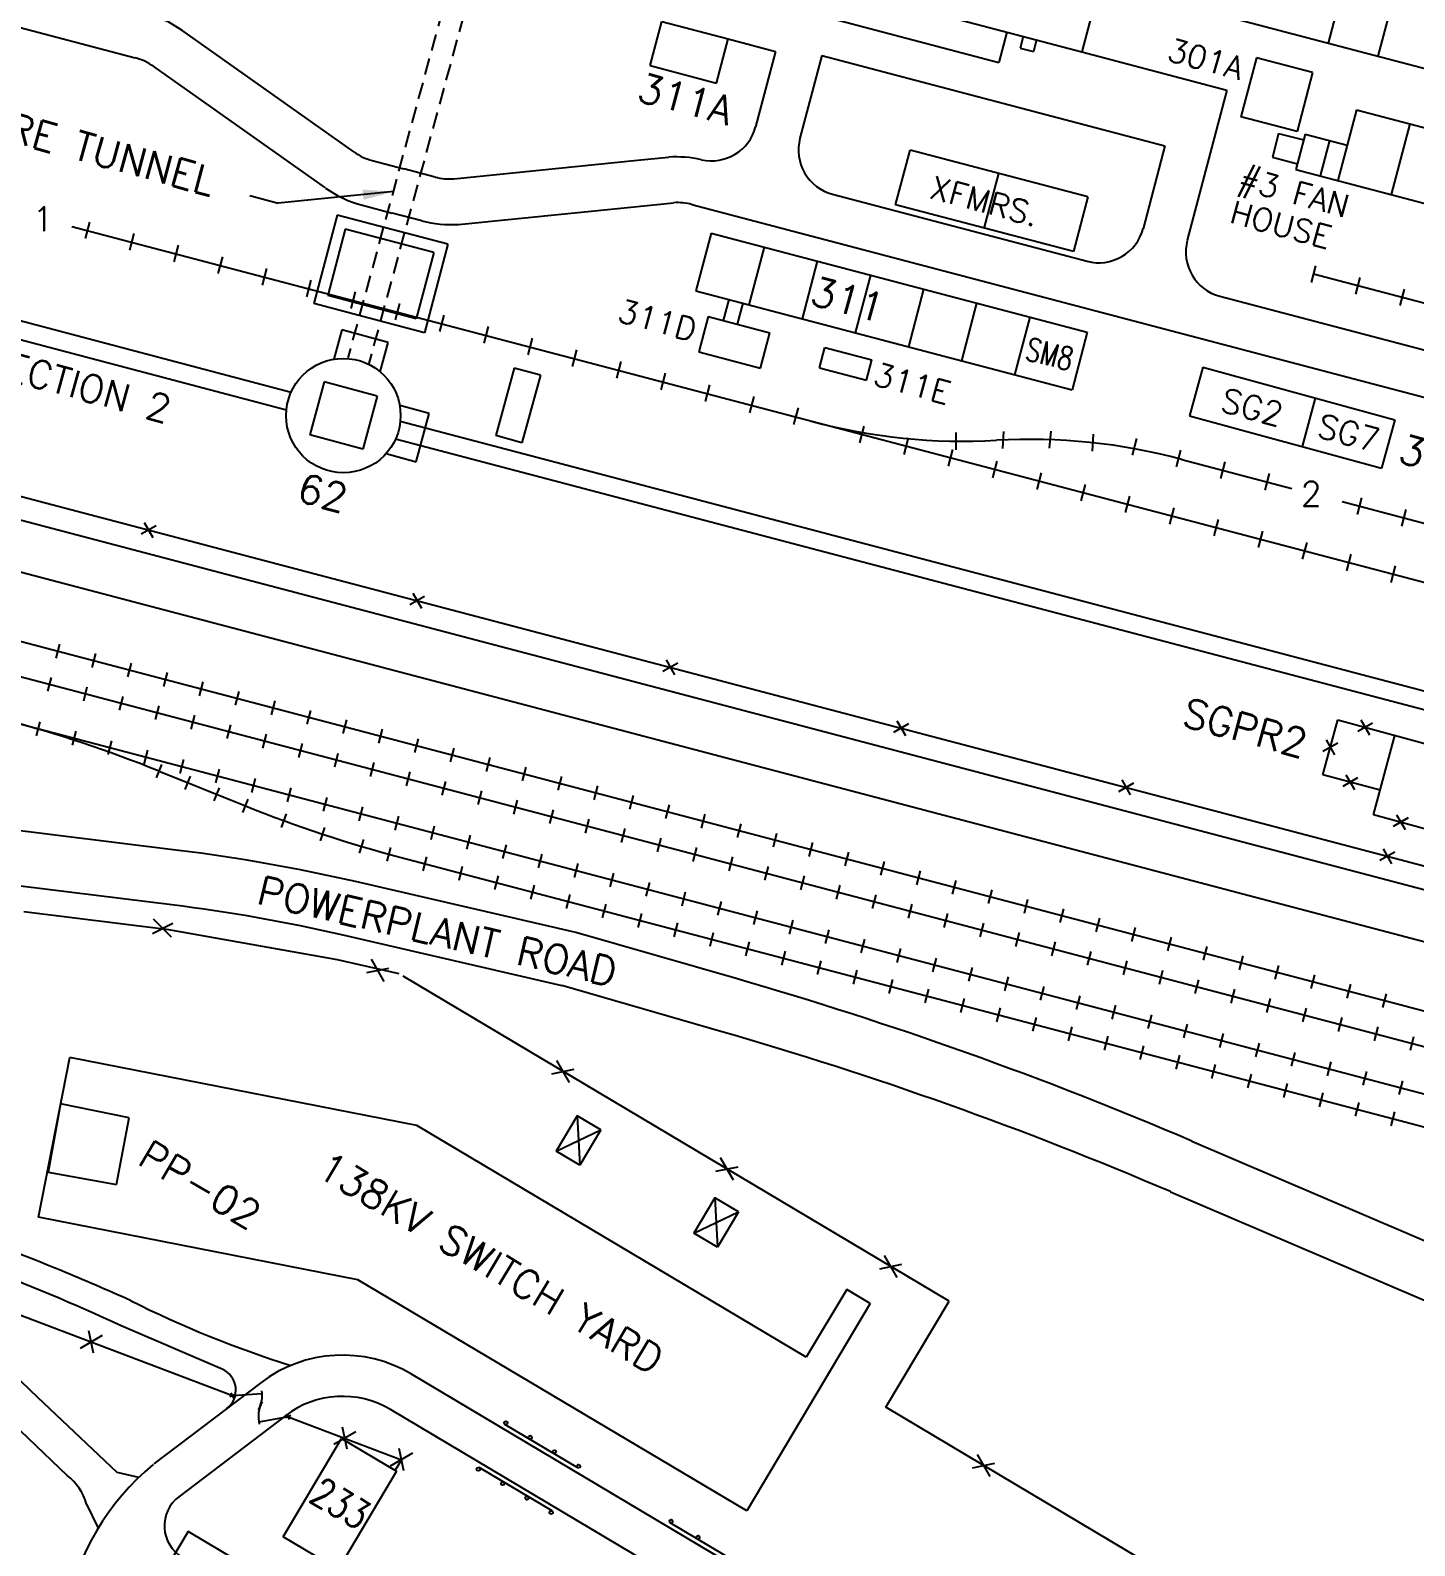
# Model space of a CAD drawing. Extents: x -16413 to 78405, y -232 to 83089.
# Drawn here: x 13559 to 20816, y 18644 to 26590 of the extents above; entities that cross this region are included whole.
import ezdxf
from ezdxf.enums import TextEntityAlignment as Align

# ---------------------------------------------------------------- set-up
doc = ezdxf.new("R2010")
doc.units = 0
doc.header["$LTSCALE"] = 350
doc.header["$MEASUREMENT"] = 0
doc.linetypes.add('CV34', pattern=[1, 1])
doc.linetypes.add('HIDDEN', pattern=[0.375, 0.25, -0.125])
doc.layers.get('0').update_dxf_attribs({"color": 3, "linetype": 'CONTINUOUS'})
doc.layers.add('BACKGROUND', color=7, linetype='CONTINUOUS')
doc.styles.add('SIMPLEX', font='SIMPLEX')

# ---------------------------------------------------------------- blocks, each defined once
blk = doc.blocks.new('RR', base_point=(-429.5, 670.32))
blk.add_line((-429.5, 674.07), (-429.5, 666.57))

msp = doc.modelspace()

# ---------------------------------------------------------------- linework, layer by layer
at = {"layer": 'BACKGROUND'}
for p, q in [((16074.2, 27652.4), (37112, 22108.7)), ((11552.9, 27118.9), (14108.4, 26445.5)), ((20514.7, 27102.8), (20361.8, 26522.6)), ((16972.2, 27030), (19070.5, 26477)), ((20775.8, 27034), (20622.9, 26453.8)), ((17221, 26794.8), (18636.6, 26421.8)), ((16807.3, 26404.4), (16868.5, 26636.5)), ((16868.5, 26636.5), (17216.6, 26544.7)), ((19126.1, 26687.9), (19070.5, 26477)), ((15254, 25952.3), (14353.3, 26589.8)), ((17155.4, 26312.7), (17216.6, 26544.7)), ((17216.6, 26544.7), (17465.1, 26479.2)), ((18678.4, 26580.5), (18636.6, 26421.8)), ((18763.5, 26558), (18747.2, 26496.1)), ((17465.1, 26479.2), (17361, 26084.2)), ((18747.2, 26496.1), (18816.8, 26477.8)), ((18833.1, 26539.7), (18816.8, 26477.8)), ((19070.5, 26477), (19831.6, 26276.5)), ((15105.9, 25762.9), (14205.3, 26400.3)), ((16807.3, 26404.4), (17155.4, 26312.7)), ((17707.6, 26457.4), (17593.2, 26023.6)), ((17707.6, 26457.4), (19506.2, 25983.5)), ((19986.8, 26445.6), (19905.3, 26136.1)), ((20280.8, 26368.1), (19986.8, 26445.6)), ((20280.8, 26368.1), (20199.2, 26058.7)), ((19831.6, 26276.5), (19623.9, 25488.5)), ((20511.6, 26172.9), (20413.8, 25801.5)), ((20511.6, 26172.9), (33879.3, 22650.3)), ((20199.2, 26058.7), (19905.3, 26136.1)), ((20790.1, 26099.5), (20692.3, 25728.1)), ((20102.5, 26049.5), (20069.6, 25924.8)), ((20102.5, 26049.5), (20234, 26014.9)), ((20242, 26045.4), (20193.1, 25859.7)), ((20242, 26045.3), (20462.7, 25987.2)), ((20369.6, 26011.7), (20320.7, 25826.1)), ((15350.9, 25907.1), (15515.9, 25863.6)), ((15778, 25810.8), (16741.6, 25908)), ((16741.6, 25908), (16904.4, 25924.4)), ((18095, 25675.1), (18170.4, 25961.3)), ((19102.6, 25715.7), (18170.4, 25961.3)), ((19506.2, 25983.5), (19391.9, 25549.6)), ((20069.6, 25924.8), (20201.1, 25890.1)), ((15681.5, 25820), (15515.9, 25863.6)), ((18561, 25556.9), (18636.5, 25838.5)), ((20193.1, 25859.7), (33781.4, 22279)), ((14709.5, 25723.7), (14857.5, 25683.3)), ((15464.1, 25744), (14857.5, 25683.3)), ((15299.6, 25672.4), (15454.8, 25631.5)), ((16689.5, 25661.3), (16930.3, 25685.6)), ((17026.9, 25676.4), (33635.2, 21300)), ((17764.2, 25730.3), (19098.6, 25378.7)), ((19027.2, 25429.4), (18095, 25675.1)), ((19102.6, 25715.7), (19027.2, 25429.4)), ((15166.5, 25620.6), (15044.2, 25156.5)), ((15746.7, 25467.8), (15166.5, 25620.6)), ((15610.8, 25590.4), (15454.8, 25631.5)), ((15803.9, 25572), (16689.5, 25661.3)), ((13775.9, 25561.1), (38298.5, 19104.8)), ((13869, 25584.5), (13846.1, 25497.4)), ((14101.1, 25523.5), (14078.3, 25436.5)), ((15209.2, 25547.3), (15117.5, 25199.2)), ((15673.4, 25425), (15209.2, 25547.3)), ((17127.1, 25526), (17047.6, 25224.3)), ((17127.1, 25525.9), (19099.7, 25006.1)), ((14333.3, 25462.6), (14310.4, 25375.6)), ((15746.7, 25467.8), (15624.4, 25003.6)), ((17405.6, 25452.5), (17326.1, 25150.8)), ((14565.4, 25401.7), (14542.5, 25314.6)), ((15673.4, 25425), (15581.6, 25076.9)), ((17684.1, 25379.1), (17604.5, 25077.4)), ((20296.6, 25355.1), (20273.7, 25268.1)), ((14797.5, 25340.7), (14774.7, 25253.7)), ((15029.7, 25279.8), (15006.8, 25192.7)), ((17962.5, 25305.7), (17883, 25004)), ((22224.1, 24801.1), (20285.1, 25311.6)), ((20528.7, 25294), (20505.8, 25207)), ((15581.6, 25076.9), (15117.5, 25199.2)), ((15261.8, 25218.8), (15238.9, 25131.8)), ((17047.6, 25224.2), (19020.2, 24704.4)), ((18241.1, 25232.4), (18161.5, 24930.7)), ((19794.9, 25195.2), (33974.8, 21458.6)), ((20760.8, 25232.9), (20737.9, 25145.9)), ((14925.6, 24691.3), (13052.7, 25184.9)), ((15624.4, 25003.6), (15044.2, 25156.5)), ((15493.9, 25157.9), (15471.1, 25070.8)), ((17219.7, 25178.9), (17190.7, 25068.6)), ((17293.2, 25159.5), (17264.1, 25049.3)), ((18519.5, 25159), (18440, 24857.3)), ((14901.1, 24598.5), (13028.2, 25092)), ((15726.1, 25096.9), (15703.2, 25009.9)), ((15958.2, 25036), (15935.3, 24948.9)), ((17111.4, 25089.5), (17062.4, 24903.9)), ((17111.4, 25089.5), (17436.2, 25003.9)), ((18798, 25085.6), (18718.5, 24783.9)), ((15191.2, 25019.3), (15149.5, 24865.2)), ((15435.1, 24953.3), (15191.2, 25019.3)), ((15393.3, 24798.7), (15435.1, 24953.3)), ((16190.3, 24975), (16167.5, 24888)), ((17387.3, 24818.3), (17436.2, 25003.9)), ((19099.7, 25006.1), (19020.2, 24704.4)), ((16422.5, 24914.1), (16399.6, 24827.1)), ((17062.4, 24903.9), (17387.3, 24818.2)), ((17694.9, 24819.9), (17723.2, 24927.3)), ((17723.2, 24927.3), (17970.7, 24862)), ((16095.2, 24818.6), (15998.6, 24464.3)), ((16232.7, 24781.1), (16095.2, 24818.6)), ((16654.6, 24853.2), (16631.7, 24766.1)), ((16886.7, 24792.2), (16863.9, 24705.2)), ((17694.9, 24819.9), (17942.5, 24754.7)), ((17942.5, 24754.7), (17970.7, 24862)), ((19704.5, 24822.6), (19635, 24567.9)), ((19704.5, 24822.6), (20711.7, 24548)), ((9759, 24737.4), (23966.9, 20994.5)), ((10626.9, 24781.8), (24034.2, 21249.8)), ((15098.3, 24746.1), (15023.1, 24468.1)), ((15376.3, 24670.9), (15098.3, 24746.1)), ((16232.7, 24781.1), (16136.1, 24426.8)), ((17118.9, 24731.3), (17096, 24644.2)), ((15376.3, 24670.9), (15301.1, 24392.9)), ((17351, 24670.3), (17328.1, 24583.3)), ((20294.9, 24661.6), (20225.5, 24406.9)), ((15650.1, 24580), (15495.1, 24621.9)), ((15581.8, 24327.4), (15650.1, 24580)), ((17583.1, 24609.4), (17560.3, 24522.3)), ((19635, 24567.9), (20642.3, 24293.3)), ((15498.3, 24540.4), (27883.4, 21276.9)), ((17928.7, 24514.3), (17905.8, 24427.3)), ((18410.2, 24480.1), (18410.7, 24390.1)), ((18659.6, 24486.6), (18654.9, 24396.7)), ((18908.5, 24487.9), (18899.1, 24398.4)), ((20711.7, 24548), (20642.3, 24293.3)), ((15301.1, 24392.9), (15023.1, 24468.1)), ((15473.8, 24447.6), (27858.9, 21184.1)), ((16136.1, 24426.8), (15998.6, 24464.3)), ((18160.8, 24453.2), (18137.9, 24366.1)), ((19130.1, 24472.1), (19124.9, 24382.2)), ((19356.9, 24448.5), (19334, 24361.5)), ((15423.8, 24370.1), (15581.8, 24327.4)), ((18392.9, 24392.1), (18370, 24305)), ((18625, 24331), (18602.1, 24243.9)), ((19589, 24387.4), (19566.1, 24300.4)), ((19595.2, 24339.2), (20172.3, 24187.3)), ((19821.1, 24326.3), (19798.2, 24239.2)), ((18857.1, 24269.9), (18834.2, 24182.8)), ((20053.2, 24265.2), (20030.3, 24178.1)), ((19089.2, 24208.8), (19066.3, 24121.7)), ((19321.3, 24147.7), (19298.3, 24060.6)), ((19553.3, 24086.6), (19530.4, 23999.5)), ((20434.8, 24118.2), (38298.5, 19415)), ((20537.5, 24137.7), (20514.6, 24050.6)), ((14156.3, 24008.9), (14201, 23930.8)), ((19785.4, 24025.4), (19762.5, 23938.4)), ((20769.6, 24076.6), (20746.7, 23989.5)), ((14217.7, 23992.2), (14139.6, 23947.5)), ((20017.5, 23964.3), (19994.6, 23877.3)), ((10805.7, 23912), (21603.5, 21066.7)), ((20249.6, 23903.2), (20226.7, 23816.2)), ((20481.7, 23842.1), (20458.8, 23755.1)), ((20713.8, 23781), (20690.9, 23694)), ((15625.6, 23621.2), (15547.4, 23576.5)), ((15564.2, 23637.9), (15608.8, 23559.8)), ((12832.9, 23564), (21650.9, 21240.4)), ((16891.2, 23288.2), (16935.9, 23210.1)), ((16952.6, 23271.5), (16874.5, 23226.8)), ((13418.7, 22975.3), (21540.4, 20835.2)), ((18101.2, 22969.4), (18145.9, 22891.3)), ((20334.2, 22686.5), (20412.5, 22973.8)), ((20412.5, 22973.8), (20999.8, 22813.7)), ((20533.8, 22973.7), (20578.5, 22895.6)), ((18162.6, 22952.7), (18084.5, 22908)), ((20595.2, 22957), (20517.1, 22912.3)), ((20599.3, 22476.5), (20712.5, 22892)), ((20412.4, 22852.5), (20334.3, 22807.8)), ((20351, 22869.2), (20395.7, 22791.1)), ((14233.9, 22705.1), (14687.4, 22522.7)), ((19280.1, 22658.8), (19324.7, 22580.6)), ((20634.2, 22604.7), (20334.2, 22686.5)), ((20516.9, 22669.7), (20438.8, 22625)), ((20455.5, 22686.4), (20500.2, 22608.3)), ((19341.5, 22642), (19263.3, 22597.4)), ((14336.3, 22289.5), (12907.9, 22466.2)), ((20886.5, 22398.2), (20599.3, 22476.5)), ((20782, 22459.7), (20703.8, 22415)), ((20720.6, 22476.4), (20765.2, 22398.3)), ((15502.6, 22252.4), (21496.2, 20673.1)), ((20711.4, 22281), (20633.2, 22236.4)), ((20650, 22297.8), (20694.6, 22219.6)), ((14301, 22003.7), (12771.7, 22192.9)), ((16417.8, 21859.2), (15263, 22125.7)), ((14284.8, 21872.7), (13524, 21966.8)), ((14199.1, 21854.5), (14305.3, 21908.1)), ((14299.6, 21833.8), (14204.8, 21928.7)), ((15168.5, 21716.5), (14284.8, 21872.7)), ((17258.1, 21617), (16418.4, 21859)), ((16346.1, 21580.1), (15198.2, 21845.1)), ((15492, 21641.8), (15168.5, 21716.5)), ((15413.9, 21602.5), (15347, 21718.8)), ((15322.2, 21648.6), (15438.7, 21672.7)), ((17178.4, 21340.2), (16345.5, 21580.3)), ((13601.5, 20367.1), (13765.5, 21203.1)), ((15585.3, 20846.2), (13765.5, 21203.1)), ((16293.2, 21118.3), (16409.6, 21142.5)), ((16384.8, 21072.3), (16317.9, 21188.5)), ((13716.1, 20960.2), (13651.9, 20602.1)), ((14076.4, 20887.1), (13716.1, 20960.2)), ((14010.1, 20537.3), (14076.4, 20887.1)), ((17626.5, 19631.4), (15585.3, 20846.2)), ((16425.3, 20897.9), (16314.8, 20712.3)), ((16314.8, 20712.3), (16549, 20824.2)), ((16549, 20824.2), (16425.3, 20897.9)), ((16425.3, 20897.9), (16438.6, 20638.6)), ((16549, 20824.2), (16438.6, 20638.6)), ((19648.3, 20764.8), (21567, 19943.6)), ((16438.6, 20638.6), (16314.8, 20712.3)), ((17244.1, 20560.8), (17177.3, 20677.1)), ((13651.9, 20602.1), (14010.1, 20537.3)), ((17152.5, 20606.9), (17268.9, 20631.1)), ((17147.1, 20468.3), (17036.7, 20282.7)), ((17270.9, 20394.6), (17147.1, 20468.3)), ((17147.1, 20468.3), (17160.4, 20209)), ((19535, 20500), (21463, 19674.9)), ((15276.4, 20038.5), (13601.5, 20367.1)), ((17036.7, 20282.7), (17270.9, 20394.6)), ((17270.9, 20394.6), (17160.4, 20209)), ((17160.4, 20209), (17036.7, 20282.7)), ((18011.8, 20095.5), (18128.2, 20119.6)), ((18103.5, 20049.4), (18036.6, 20165.7)), ((17314.6, 18825.6), (15276.4, 20038.5)), ((17838.3, 19987.1), (17626.5, 19631.4)), ((17962, 19913.5), (17838.3, 19987.1)), ((17962, 19913.5), (17314.6, 18825.6)), ((13597.5, 19421), (13182.9, 19819.1)), ((14563.8, 19569.1), (14035.4, 19796.3)), ((13935.7, 19745.2), (13819.4, 19678.4)), ((13889.6, 19653.6), (13865.5, 19770)), ((14766.7, 19498.5), (14206, 19072.2)), ((23180.9, 15006.1), (15557.3, 19543.2)), ((14014.4, 19027.2), (13597.5, 19421)), ((13423.1, 19325.9), (13751.7, 19012.1)), ((14897.5, 19326.5), (14337.3, 18900.7)), ((17512.3, 18128.4), (15446.8, 19357.6)), ((15265.2, 19240.8), (15148.9, 19174)), ((15219.1, 19149.2), (15194.9, 19265.6)), ((16428.6, 19052.6), (16047, 19279.7)), ((14883.5, 18690.7, 6), (15190.3, 19206.3, 6)), ((15190.3, 19206.3, 6), (15479.1, 19034.5, 6)), ((15516.1, 19036.5), (15491.9, 19152.9)), ((15562.2, 19128.2), (15445.9, 19061.3)), ((18498.4, 19051.8), (18614.8, 19076)), ((18590, 19005.8), (18523.2, 19122)), ((14127.5, 19002), (14014.4, 19027.2)), ((15479.1, 19034.5, 6), (15172.2, 18518.9, 6)), ((16293.5, 18825.8), (15912, 19052.9)), ((13853.5, 18861), (13914.2, 18734.8)), ((17336, 18512.6), (16913.2, 18764.2)), ((14386.2, 18718.1), (14140.7, 18305.6)), ((22161.4, 14090.8), (14386.2, 18718.1)), ((15172.2, 18518.9, 6), (14883.5, 18690.7, 6))]:
    msp.add_line(p, q, dxfattribs=at)
at = {"layer": 'BACKGROUND', "linetype": 'HIDDEN'}
for p, q in [((15891.1, 27328.4), (15223.2, 24871.8)), ((16001.7, 27299.2), (15333.1, 24842))]:
    msp.add_line(p, q, dxfattribs=at)
at = {"layer": 'BACKGROUND', "linetype": 'CV34'}
msp.add_line((10496.4, 24940.2), (47685.4, 15140.4), dxfattribs=at)
at = {"layer": 'BACKGROUND', "linetype": 'Continuous'}
for p, q in [((18374.6, 19926.3), (15512.5, 21629.6)), ((13136.8, 19992.8), (14618.3, 19430.8)), ((18043.2, 19369.4), (18374.6, 19926.3)), ((14632.7, 19437.2), (14603.9, 19424.3)), ((14624.8, 19416.4), (14611.8, 19445.1)), ((14618.3, 19430.8), (14773.9, 19441.4)), ((14910, 19320.1), (14756.8, 19290.7)), ((14924.4, 19326.5), (14895.7, 19313.6)), ((14916.5, 19305.7), (14903.6, 19334.5)), ((14910, 19320.1), (15504, 19094.7)), ((21070.2, 17568), (18043.2, 19369.4)), ((15504, 19094.7), (15471, 19039.3))]:
    msp.add_line(p, q, dxfattribs=at)
at = {"layer": 'BACKGROUND'}
for centre, radius in [((15199.7, 24569.5), 300), ((16051.6, 19287.4), 9), ((16178.8, 19211.7), 9), ((16306, 19136.1), 9), ((15907.4, 19045.1), 9), ((16433.2, 19060.4), 9), ((16034.6, 18969.4), 9), ((16161.8, 18893.7), 9), ((16288.9, 18818), 9), ((16917.8, 18771.9), 9), ((17058.8, 18688.1), 9)]:
    msp.add_circle(centre, radius, dxfattribs=at)
for centre, radius, start, end in [((14006.7, 26100), 600, 54.71331, 75.23767), ((14032, 26155.4), 300, 54.71263, 75.23745), ((17129, 26145.3), 240, 257.32714, 345.23753), ((17825.3, 25962.4), 240, 165.2359, 255.23749), ((15427.3, 26197.2), 300, 234.71331, 255.2357), ((16944.7, 25325.8), 600, 77.32714, 93.84584), ((15452.5, 26252.6), 600, 234.71263, 255.2349), ((15757.9, 26110.1), 300, 255.23749, 273.84579), ((16950.5, 25386.3), 300, 75.2375, 93.84616), ((15763.7, 26170.6), 600, 255.23749, 273.84582), ((19159.8, 25610.8), 240, 255.23749, 345.2375), ((19856, 25427.3), 240, 165.23755, 255.23749), ((18448.6, 27489.7), 3054.8, 254.88371, 273.28338), ((18798.6, 21390.1), 3054.8, 74.88371, 93.28338), ((11664.5, 16318.3), 6884.3, 68.08505, 75.23756), ((17256.8, 28909.5), 6884.3, 248.08505, 255.23756), ((13222.5, 13285.8), 9072.3, 77.00202, 82.94782), ((13222.5, 13285.8), 8784.3, 77.00202, 82.94782), ((11577.6, 1906.6), 20512.7, 66.83061, 73.92297), ((11577.6, 1906.6), 20224.7, 66.83061, 73.92297), ((9149.2, 8980.8), 12009.3, 67.62708, 73.55694), ((9389.8, 9749.4), 11069, 65.1845, 73.6238), ((9149.2, 8980.8), 12009.3, 65.73719, 67.62708), ((16639.9, 25022.2), 5698.2, 243.35022, 252.47014), ((15195.2, 18934.8), 708, 59.24163, 127.24159), ((14516.3, 19458.9), 120, 307.24173, 66.73189), ((14910, 19320.1), 156, 150.13999, 194.68754), ((14618.3, 19430.8), 156, 331.42023, 9.38099), ((15195.2, 18934.8), 492, 59.24162, 127.24159), ((15065.6, 18034.5), 1347.6, 129.84597, 168.63708), ((13578.3, 18785.3), 285.5, 15.3942, 52.60374), ((14453.5, 18747.8), 192, 127.24163, 239.24161)]:
    msp.add_arc(centre, radius, start, end, dxfattribs=at)
msp.add_solid([(15300.2, 25754.7), (15305.6, 25701), (15464.1, 25744)], dxfattribs=at)

# ---------------------------------------------------------------- block references
at = {"layer": 'BACKGROUND', "zscale": 10}
for p, xscale, yscale, rotation in [((13704.1, 23334.4), 9.999999999999428, 10.00000000000165, 165.2375592333539), ((13892, 23284.9), 9.999999999999428, 10.00000000000165, 165.2375592333539), ((14080, 23235.4), 9.999999999999428, 10.00000000000165, 165.2375592333539), ((14268, 23185.8), 9.999999999999428, 10.00000000000165, 165.2375592333539), ((13660, 23159.9), 9.999999999999428, 10.00000000000165, 165.2375592333539), ((13847.9, 23110.4), 9.999999999999428, 10.00000000000165, 165.2375592333539), ((14455.9, 23136.3), 9.999999999999428, 10.00000000000165, 165.2375592333539), ((14035.9, 23060.9), 9.999999999999428, 10.00000000000165, 165.2375592333539), ((14223.9, 23011.3), 9.999999999999428, 10.00000000000165, 165.2375592333539), ((14643.9, 23086.8), 9.999999999999428, 10.00000000000165, 165.2375592333539), ((14831.9, 23037.3), 9.999999999999428, 10.00000000000165, 165.2375592333539), ((14411.8, 22961.8), 9.999999999999428, 10.00000000000165, 165.2375592333539), ((15019.8, 22987.7), 9.999999999999428, 10.00000000000165, 165.2375592333539), ((15207.8, 22938.2), 9.999999999999428, 10.00000000000165, 165.2375592333539), ((13601.2, 22927.2), 9.999999999999428, 10.00000000000165, 165.2375592333539), ((13789.1, 22877.7), 9.999999999999428, 10.00000000000165, 165.2375592333539), ((14599.8, 22912.3), 9.999999999999428, 10.00000000000165, 165.2375592333539), ((14787.7, 22862.7), 9.999999999999428, 10.00000000000165, 165.2375592333539), ((15395.7, 22888.7), 9.999999999999428, 10.00000000000165, 165.2375592333539), ((13977.1, 22828.2), 9.999999999999428, 10.00000000000165, 165.2375592333539), ((14165, 22778.6), 9.999999999999428, 10.00000000000165, 165.2375592333539), ((14975.7, 22813.2), 9.999999999999428, 10.00000000000165, 165.2375592333539), ((15583.7, 22839.1), 9.999999999999428, 10.00000000000165, 165.2375592333539), ((15771.7, 22789.6), 9.999999999999428, 10.00000000000165, 165.2375592333539), ((14233.9, 22705.1), 10.00000000000046, 10.00000000000046, 158.0850503476691), ((14353, 22729.1), 9.999999999999428, 10.00000000000165, 165.2375592333539), ((15163.7, 22763.7), 9.999999999999428, 10.00000000000165, 165.2375592333539), ((15351.6, 22714.1), 9.999999999999428, 10.00000000000165, 165.2375592333539), ((15959.6, 22740.1), 9.999999999999428, 10.00000000000165, 165.2375592333539), ((16147.6, 22690.5), 9.999999999999428, 10.00000000000165, 165.2375592333539), ((14385.1, 22644.3), 10.00000000000046, 10.00000000000046, 158.0850503476691), ((14541, 22679.6), 9.999999999999428, 10.00000000000165, 165.2375592333539), ((14728.9, 22630), 9.999999999999428, 10.00000000000165, 165.2375592333539), ((15539.6, 22664.6), 9.999999999999428, 10.00000000000165, 165.2375592333539), ((15727.6, 22615.1), 9.999999999999428, 10.00000000000165, 165.2375592333539), ((16335.6, 22641), 9.999999999999428, 10.00000000000165, 165.2375592333539), ((14536.2, 22583.5), 10.00000000000046, 10.00000000000046, 158.0850503476691), ((14916.9, 22580.5), 9.999999999999428, 10.00000000000165, 165.2375592333539), ((15104.9, 22531), 9.999999999999428, 10.00000000000165, 165.2375592333539), ((15915.5, 22565.6), 9.999999999999428, 10.00000000000165, 165.2375592333539), ((16523.5, 22591.5), 10.00000000000119, 10.00000000000119, 165.2375592333566), ((16711.5, 22542), 10.00000000000119, 10.00000000000119, 165.2375592333566), ((14687.4, 22522.7), 10.00000000000046, 10.00000000000046, 158.0850503476691), ((15292.8, 22481.5), 9.999999999999428, 10.00000000000165, 165.2375592333539), ((16103.5, 22516), 9.999999999999428, 10.00000000000165, 165.2375592333539), ((16291.4, 22466.5), 9.999999999999428, 10.00000000000165, 165.2375592333539), ((16899.4, 22492.4), 10.00000000000119, 10.00000000000119, 165.2375592333566), ((14887.9, 22445.6), 10.00000000000123, 9.999999999998893, 159.8731775690794), ((15090.8, 22374.8), 10.00000000000011, 10.00000000000069, 161.6613047905103), ((15480.8, 22431.9), 9.999999999999428, 10.00000000000165, 165.2375592333539), ((15668.7, 22382.4), 9.999999999999428, 10.00000000000165, 165.2375592333539), ((16479.4, 22417), 10.00000000000119, 10.00000000000119, 165.2375592333566), ((17087.4, 22442.9), 10.00000000000119, 10.00000000000119, 165.2375592333566), ((17275.4, 22393.4), 10.00000000000119, 10.00000000000119, 165.2375592333566), ((15295.7, 22310.4), 10.00000000000047, 9.999999999998732, 163.4494320119221), ((15856.7, 22332.9), 9.999999999999428, 10.00000000000165, 165.2375592333539), ((16667.4, 22367.4), 10.00000000000119, 10.00000000000119, 165.2375592333566), ((16855.3, 22317.9), 10.00000000000119, 10.00000000000119, 165.2375592333566), ((17463.3, 22343.8), 10.00000000000119, 10.00000000000119, 165.2375592333566), ((17651.3, 22294.3), 10.00000000000119, 10.00000000000119, 165.2375592333566), ((15439.6, 22269), 9.999999999999428, 10.00000000000165, 165.2375592333539), ((15627.6, 22219.5), 9.999999999999428, 10.00000000000165, 165.2375592333539), ((16044.7, 22283.3), 9.999999999999428, 10.00000000000165, 165.2375592333539), ((16232.6, 22233.8), 9.999999999999428, 10.00000000000165, 165.2375592333539), ((17043.3, 22268.4), 10.00000000000119, 10.00000000000119, 165.2375592333566), ((17231.3, 22218.8), 10.00000000000119, 10.00000000000119, 165.2375592333566), ((17839.3, 22244.8), 10.00000000000119, 10.00000000000119, 165.2375592333566), ((15815.5, 22170), 9.999999999999428, 10.00000000000165, 165.2375592333539), ((16420.6, 22184.3), 10.00000000000119, 10.00000000000119, 165.2375592333566), ((16608.6, 22134.7), 10.00000000000119, 10.00000000000119, 165.2375592333566), ((17419.2, 22169.3), 10.00000000000119, 10.00000000000119, 165.2375592333566), ((18027.2, 22195.2), 10.00000000000119, 10.00000000000119, 165.2375592333566), ((18215.2, 22145.7), 10.00000000000119, 10.00000000000119, 165.2375592333566), ((16003.5, 22120.4), 9.999999999999428, 10.00000000000165, 165.2375592333539), ((16191.5, 22070.9), 9.999999999999428, 10.00000000000165, 165.2375592333539), ((16796.5, 22085.2), 10.00000000000119, 10.00000000000119, 165.2375592333566), ((17607.2, 22119.8), 10.00000000000119, 10.00000000000119, 165.2375592333566), ((17795.1, 22070.3), 10.00000000000119, 10.00000000000119, 165.2375592333566), ((18403.1, 22096.2), 10.00000000000119, 10.00000000000119, 165.2375592333566), ((16379.4, 22021.4), 9.999999999999428, 10.00000000000165, 165.2375592333539), ((16984.5, 22035.7), 10.00000000000119, 10.00000000000119, 165.2375592333566), ((17172.4, 21986.1), 10.00000000000119, 10.00000000000119, 165.2375592333566), ((17983.1, 22020.7), 10.00000000000119, 10.00000000000119, 165.2375592333566), ((18591.1, 22046.7), 10.00000000000119, 10.00000000000119, 165.2375592333566), ((18779.1, 21997.1), 10.00000000000119, 10.00000000000119, 165.2375592333566), ((16567.4, 21971.9), 10.00000000000119, 10.00000000000119, 165.2375592333566), ((16755.4, 21922.3), 10.00000000000119, 10.00000000000119, 165.2375592333566), ((17360.4, 21936.6), 10.00000000000119, 10.00000000000119, 165.2375592333566), ((18171.1, 21971.2), 10.00000000000119, 10.00000000000119, 165.2375592333566), ((18359, 21921.7), 10.00000000000119, 10.00000000000119, 165.2375592333566), ((18967, 21947.6), 10.00000000000119, 10.00000000000119, 165.2375592333566), ((19155, 21898.1), 10.00000000000119, 10.00000000000119, 165.2375592333566), ((16943.3, 21872.8), 10.00000000000119, 10.00000000000119, 165.2375592333566), ((17131.3, 21823.3), 10.00000000000119, 10.00000000000119, 165.2375592333566), ((17548.4, 21887.1), 10.00000000000119, 10.00000000000119, 165.2375592333566), ((17736.3, 21837.6), 10.00000000000119, 10.00000000000119, 165.2375592333566), ((18547, 21872.1), 10.00000000000119, 10.00000000000119, 165.2375592333566), ((18735, 21822.6), 10.00000000000119, 10.00000000000119, 165.2375592333566), ((19343, 21848.5), 10.00000000000119, 10.00000000000119, 165.2375592333566), ((17319.2, 21773.7), 10.00000000000119, 10.00000000000119, 165.2375592333566), ((17924.3, 21788), 10.00000000000119, 10.00000000000119, 165.2375592333566), ((18112.3, 21738.5), 10.00000000000119, 10.00000000000119, 165.2375592333566), ((18922.9, 21773.1), 10.00000000000119, 10.00000000000119, 165.2375592333566), ((19530.9, 21799), 10.00000000000119, 10.00000000000119, 165.2375592333566), ((19718.9, 21749.5), 10.00000000000119, 10.00000000000119, 165.2375592333566), ((17507.2, 21724.2), 10.00000000000119, 10.00000000000119, 165.2375592333566), ((17695.2, 21674.7), 10.00000000000119, 10.00000000000119, 165.2375592333566), ((18300.2, 21689), 10.00000000000119, 10.00000000000119, 165.2375592333566), ((19110.9, 21723.5), 10.00000000000119, 10.00000000000119, 165.2375592333566), ((19298.9, 21674), 10.00000000000119, 10.00000000000119, 165.2375592333566), ((19906.8, 21699.9), 10.00000000000119, 10.00000000000119, 165.2375592333566), ((17883.1, 21625.1), 10.00000000000119, 10.00000000000119, 165.2375592333566), ((18488.2, 21639.4), 10.00000000000119, 10.00000000000119, 165.2375592333566), ((18676.1, 21589.9), 10.00000000000119, 10.00000000000119, 165.2375592333566), ((19486.8, 21624.5), 10.00000000000119, 10.00000000000119, 165.2375592333566), ((20094.8, 21650.4), 10.00000000000119, 10.00000000000119, 165.2375592333566), ((20282.8, 21600.9), 10.00000000000119, 10.00000000000119, 165.2375592333566), ((18071.1, 21575.6), 10.00000000000119, 10.00000000000119, 165.2375592333566), ((18259.1, 21526.1), 10.00000000000119, 10.00000000000119, 165.2375592333566), ((18864.1, 21540.4), 10.00000000000119, 10.00000000000119, 165.2375592333566), ((19674.8, 21575), 10.00000000000119, 10.00000000000119, 165.2375592333566), ((19862.7, 21525.4), 10.00000000000119, 10.00000000000119, 165.2375592333566), ((20470.7, 21551.4), 10.00000000000119, 10.00000000000119, 165.2375592333566), ((20658.7, 21501.8), 10.00000000000119, 10.00000000000119, 165.2375592333566), ((18447, 21476.6), 10.00000000000119, 10.00000000000119, 165.2375592333566), ((18635, 21427), 10.00000000000119, 10.00000000000119, 165.2375592333566), ((19052.1, 21490.8), 10.00000000000119, 10.00000000000119, 165.2375592333566), ((19240, 21441.3), 10.00000000000119, 10.00000000000119, 165.2375592333566), ((20050.7, 21475.9), 10.00000000000119, 10.00000000000119, 165.2375592333566), ((20238.7, 21426.4), 10.00000000000119, 10.00000000000119, 165.2375592333566), ((18822.9, 21377.5), 10.00000000000119, 10.00000000000119, 165.2375592333566), ((19428, 21391.8), 10.00000000000119, 10.00000000000119, 165.2375592333566), ((19616, 21342.3), 10.00000000000119, 10.00000000000119, 165.2375592333566), ((20426.6, 21376.8), 10.00000000000119, 10.00000000000119, 165.2375592333566), ((19010.9, 21328), 10.00000000000119, 10.00000000000119, 165.2375592333566), ((19198.9, 21278.4), 10.00000000000119, 10.00000000000119, 165.2375592333566), ((19803.9, 21292.7), 10.00000000000119, 10.00000000000119, 165.2375592333566), ((20614.6, 21327.3), 10.00000000000119, 10.00000000000119, 165.2375592333566), ((20802.6, 21277.8), 10.00000000000119, 10.00000000000119, 165.2375592333566), ((19386.8, 21228.9), 10.00000000000119, 10.00000000000119, 165.2375592333566), ((19991.9, 21243.2), 10.00000000000119, 10.00000000000119, 165.2375592333566), ((20179.9, 21193.7), 10.00000000000119, 10.00000000000119, 165.2375592333566), ((19574.8, 21179.4), 10.00000000000119, 10.00000000000119, 165.2375592333566), ((19762.8, 21129.8), 10.00000000000119, 10.00000000000119, 165.2375592333566), ((20367.8, 21144.1), 10.00000000000119, 10.00000000000119, 165.2375592333566), ((19950.7, 21080.3), 10.00000000000119, 10.00000000000119, 165.2375592333566), ((20138.7, 21030.8), 10.00000000000119, 10.00000000000119, 165.2375592333566), ((20555.8, 21094.6), 10.00000000000119, 10.00000000000119, 165.2375592333566), ((20743.7, 21045.1), 10.00000000000119, 10.00000000000119, 165.2375592333566), ((20326.6, 20981.3), 10.00000000000119, 10.00000000000119, 165.2375592333566), ((20514.6, 20931.7), 10.00000000000119, 10.00000000000119, 165.2375592333566), ((20702.6, 20882.2), 10.00000000000119, 10.00000000000119, 165.2375592333566)]:
    msp.add_blockref('RR', p, dxfattribs=dict(at, xscale=xscale, yscale=yscale, rotation=rotation))

# ---------------------------------------------------------------- texts
at = {"layer": 'BACKGROUND', "style": 'SIMPLEX'}
for s, height, p in [('301A', 119.77, (19511.2, 26433.7)), ('311A', 150, (16730.7, 26222.8)), ('ORE TUNNEL', 150, (13289, 26051.1)), ('#3 FAN', 119.77, (19883.1, 25761.3)), ('HOUSE', 119.77, (19839.2, 25583.9)), ('SG2', 125, (19790.3, 24595.7)), ('SG7', 125, (20296.1, 24460.8)), ('62', 150, (14948.3, 24124.9))]:
    msp.add_text(s, height=height, rotation=344.75, dxfattribs=at).set_placement(p)
for s, height, rotation, p in [('XFMRS.', 120, 344.75, (18544.9, 25636)), ('311', 150, 344.75, (17824.2, 25105.6)), ('311D', 119.77, 344.75, (16830.1, 25011.3)), ('SECTION 2', 144, 344.55089, (13784, 24662.6)), ('311E', 119.77, 344.75, (18166.4, 24679.7)), ('312', 150, 344.75, (20907.7, 24278.2)), ('SGPR2', 150, 344.75, (19907.8, 22858.9)), ('POWERPLANT ROAD', 150, 346.86576, (15675.3, 21792.6)), ('PP-02', 150, 329.2416, (14410.3, 20470.9)), ('138KV SWITCH YARD', 150, 329.2416, (15933.3, 20062))]:
    msp.add_text(s, height=height, rotation=rotation, dxfattribs=at).set_placement(p, align=Align.CENTER)
for s, p in [('1', (13625.1, 25600.8)), ('2', (20273.5, 24159.4))]:
    msp.add_text(s, height=128, dxfattribs=at).set_placement(p, align=Align.MIDDLE)
at = {"layer": 'BACKGROUND', "style": 'SIMPLEX', "width": 0.746424}
msp.add_text('SM8', height=120, rotation=345.96376, dxfattribs=at).set_placement((18768, 24864), (19008, 24804), align=Align.FIT)
at = {"layer": 'BACKGROUND', "style": 'SIMPLEX', "width": 0.8}
msp.add_text('233', height=150, rotation=329.2416, dxfattribs=at).set_placement((15145.8, 18801.4), align=Align.CENTER)

doc.saveas('drawing.dxf')
